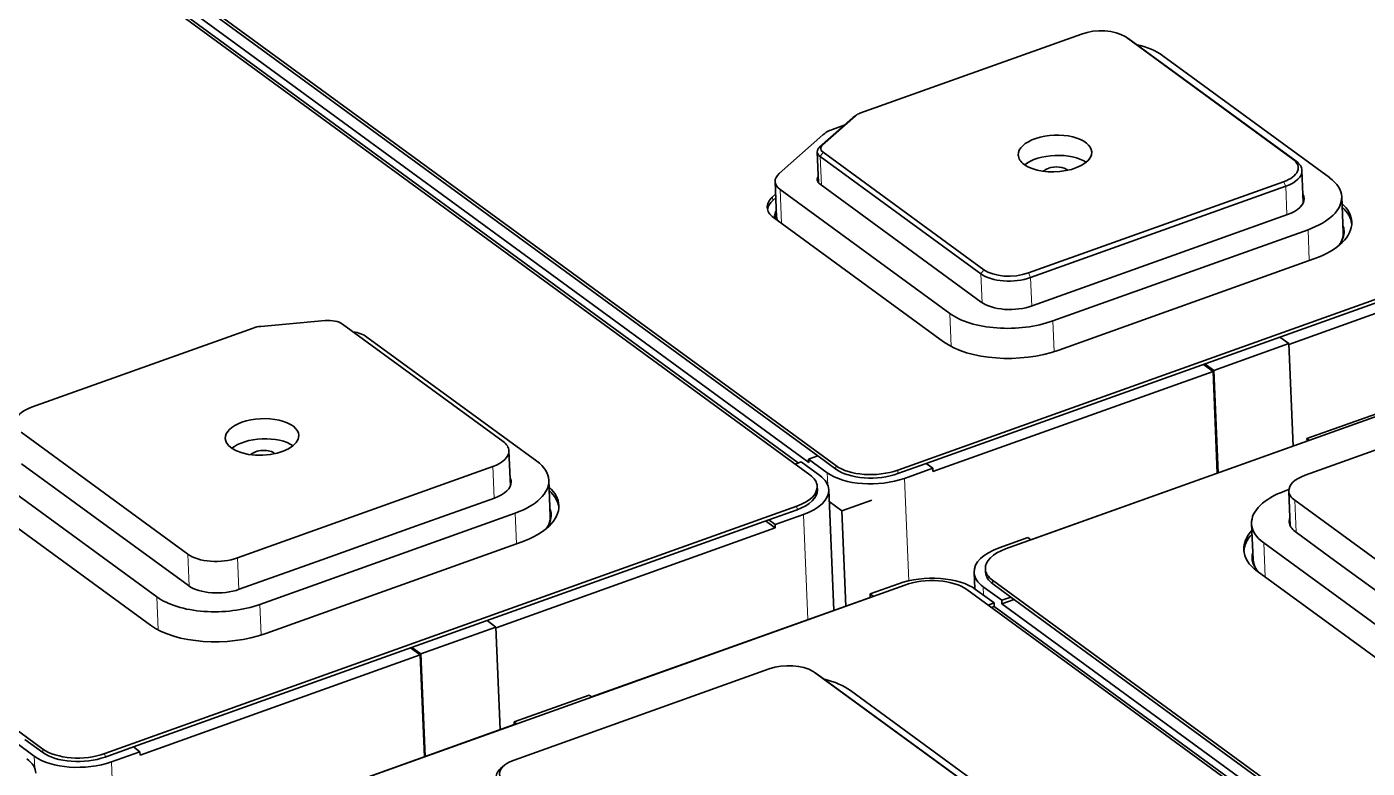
# Model space of a CAD drawing. Extents: x -1334 to -16, y -214 to 699.
# Drawn here: x -279.4 to -204.7, y 253.2 to 294.5 of the extents above; entities that cross this region are included whole.
import ezdxf

# ---------------------------------------------------------------- set-up
doc = ezdxf.new("R2010")
doc.units = 0

msp = doc.modelspace()

# ---------------------------------------------------------------- linework, layer by layer
at = {"color": 7, "lineweight": 35}
for p, q in [((-311.76, 326.725), (-234.283, 270.08)), ((-235.722, 269.566), (-313.199, 326.211)), ((-310.746, 325.795), (-235.281, 270.621)), ((-236.379, 270.228), (-311.667, 325.272)), ((-311.248, 325.422), (-235.783, 270.248)), ((-355.944, 310.928), (-278.466, 254.282)), ((-230.825, 269.828), (-192.263, 283.616)), ((-229.236, 270.199), (-193.836, 282.856)), ((-186.253, 279.222), (-224.815, 265.434)), ((-275.008, 254.031), (-236.446, 267.819)), ((-273.419, 254.401), (-238.019, 267.058)), ((-225.539, 263.687), (-148.061, 207.042)), ((-230.436, 263.424), (-268.998, 249.637)), ((-149.5, 206.527), (-226.978, 263.173)), ((-150.157, 207.19), (-225.445, 262.234)), ((-225.027, 262.384), (-149.561, 207.209)), ((-224.525, 262.757), (-149.059, 207.582))]:
    msp.add_line(p, q, dxfattribs=at)
at = {"color": 7, "lineweight": 35, "ltscale": 0.327888}
for p, q in [((-220.587, 294.136), (-232.937, 289.72)), ((-266.75, 277.749), (-279.1, 273.333))]:
    msp.add_line(p, q, dxfattribs=at)
at = {"color": 7, "lineweight": 35, "ltscale": 0.005021}
msp.add_line((-218.152, 293.992), (-217.984, 293.883), dxfattribs=at)
at = {"color": 7, "lineweight": 35, "ltscale": 0.287861}
for p, q in [((-208.802, 287.159), (-218.097, 293.954)), ((-208.627, 287.045), (-217.923, 293.841)), ((-216.058, 292.924), (-206.763, 286.129)), ((-279.679, 271.936), (-270.384, 265.14)), ((-272.11, 262.764), (-281.405, 269.56)), ((-281.763, 267.985), (-272.468, 261.189))]:
    msp.add_line(p, q, dxfattribs=at)
at = {"color": 7, "lineweight": 13, "ltscale": 0.005206}
for p, q in [((-218.097, 293.954), (-217.923, 293.841)), ((-208.802, 287.159), (-208.627, 287.045)), ((-235.493, 258.572), (-235.318, 258.458))]:
    msp.add_line(p, q, dxfattribs=at)
at = {"color": 7, "lineweight": 35, "ltscale": 0.060867}
for p, q in [((-233.355, 289.451), (-235.178, 287.836)), ((-233.19, 289.579), (-235.012, 287.965))]:
    msp.add_line(p, q, dxfattribs=at)
at = {"color": 7, "lineweight": 13, "ltscale": 0.005235}
for p, q in [((-233.19, 289.579), (-233.355, 289.451)), ((-235.012, 287.965), (-235.178, 287.836))]:
    msp.add_line(p, q, dxfattribs=at)
at = {"color": 7, "lineweight": 35, "ltscale": 0.00502}
for p, q in [((-233.163, 289.601), (-233.322, 289.478)), ((-235.548, 258.61), (-235.379, 258.5)), ((-252.713, 253.401), (-252.872, 253.278))]:
    msp.add_line(p, q, dxfattribs=at)
at = {"color": 7, "lineweight": 35, "ltscale": 0.080984}
msp.add_line((-237.429, 286.365), (-235.005, 288.514), dxfattribs=at)
at = {"color": 7, "lineweight": 35, "ltscale": 0.01744}
msp.add_line((-234.467, 288.813), (-233.81, 289.048), dxfattribs=at)
at = {"color": 7, "lineweight": 35, "ltscale": 0.043367}
msp.add_line((-235.313, 287.57), (-235.241, 285.837), dxfattribs=at)
at = {"color": 7, "lineweight": 13, "ltscale": 0.007069}
for p, q in [((-234.991, 287.546), (-235.151, 287.313)), ((-226.034, 280.997), (-226.194, 280.764))]:
    msp.add_line(p, q, dxfattribs=at)
at = {"color": 7, "lineweight": 35, "ltscale": 0.277396}
for p, q in [((-235.151, 287.313), (-226.194, 280.764)), ((-234.991, 287.546), (-226.034, 280.997)), ((-252.818, 271.421), (-261.775, 277.969)), ((-208.709, 268.149), (-199.751, 261.6)), ((-226.536, 252.023), (-235.493, 258.572)), ((-226.361, 251.91), (-235.318, 258.458))]:
    msp.add_line(p, q, dxfattribs=at)
at = {"color": 7, "lineweight": 13, "ltscale": 0.040201}
msp.add_line((-235.151, 287.313), (-235.083, 285.706), dxfattribs=at)
at = {"color": 7, "lineweight": 35, "ltscale": 0.044632}
msp.add_line((-208.302, 286.531), (-208.227, 284.747), dxfattribs=at)
at = {"color": 7, "lineweight": 35, "ltscale": 0.049865}
for p, q in [((-237.577, 283.92), (-237.661, 285.913)), ((-206.088, 285.062), (-206.005, 283.069))]:
    msp.add_line(p, q, dxfattribs=at)
at = {"color": 7, "lineweight": 35, "ltscale": 0.292894}
for p, q in [((-227.926, 278.562), (-237.384, 285.476)), ((-237.742, 283.901), (-228.285, 276.987)), ((-260.404, 277.245), (-250.947, 270.331)), ((-200.976, 258.858), (-210.434, 265.773)), ((-210.792, 264.198), (-201.335, 257.283)), ((-233.454, 257.542), (-223.997, 250.627))]:
    msp.add_line(p, q, dxfattribs=at)
at = {"color": 7, "lineweight": 13, "ltscale": 0.04742}
for p, q in [((-237.304, 283.581), (-237.384, 285.476)), ((-210.354, 263.877), (-210.434, 265.773))]:
    msp.add_line(p, q, dxfattribs=at)
at = {"color": 7, "lineweight": 35, "ltscale": 0.278243}
msp.add_line((-235.154, 285.759), (-226.17, 279.19), dxfattribs=at)
at = {"color": 7, "lineweight": 35, "ltscale": 0.377548}
for p, q in [((-223.544, 280.816), (-209.324, 285.901)), ((-223.427, 280.563), (-209.207, 285.647)), ((-223.334, 278.983), (-209.114, 284.068)), ((-207.966, 283.228), (-222.186, 278.144)), ((-221.853, 276.519), (-207.632, 281.603)), ((-193.909, 274.631), (-208.129, 269.546)), ((-267.618, 264.939), (-253.397, 270.023)), ((-252.149, 267.431), (-266.369, 262.346)), ((-266.036, 260.721), (-251.816, 265.805)), ((-237.983, 258.753), (-252.203, 253.669))]:
    msp.add_line(p, q, dxfattribs=at)
at = {"color": 7, "lineweight": 13, "ltscale": 0.006971}
msp.add_line((-209.324, 285.901), (-209.207, 285.647), dxfattribs=at)
at = {"color": 7, "lineweight": 13, "ltscale": 0.039758}
msp.add_line((-209.207, 285.647), (-209.14, 284.058), dxfattribs=at)
at = {"color": 7, "lineweight": 35, "ltscale": 0.005689}
for p, q in [((-237.631, 285.203), (-237.801, 285.052)), ((-237.622, 285.008), (-237.793, 284.857))]:
    msp.add_line(p, q, dxfattribs=at)
at = {"color": 7, "lineweight": 13, "ltscale": 0.004878}
for p, q in [((-237.801, 285.052), (-237.793, 284.857)), ((-230.825, 269.828), (-230.817, 269.633)), ((-236.446, 267.819), (-236.438, 267.624)), ((-225.539, 263.687), (-225.531, 263.492)), ((-278.466, 254.282), (-278.458, 254.087)), ((-275.008, 254.031), (-275, 253.836))]:
    msp.add_line(p, q, dxfattribs=at)
at = {"color": 7, "lineweight": 13, "ltscale": 0.043001}
for p, q in [((-207.893, 281.51), (-207.966, 283.228)), ((-252.149, 267.431), (-252.077, 265.712))]:
    msp.add_line(p, q, dxfattribs=at)
at = {"color": 7, "lineweight": 35, "ltscale": 0.413167}
for p, q in [((-209.028, 276.837), (-193.467, 282.402)), ((-253.212, 261.04), (-237.65, 266.604))]:
    msp.add_line(p, q, dxfattribs=at)
at = {"color": 7, "lineweight": 13, "ltscale": 0.040166}
msp.add_line((-226.194, 280.764), (-226.126, 279.159), dxfattribs=at)
at = {"color": 7, "lineweight": 13, "ltscale": 0.00697}
msp.add_line((-223.544, 280.816), (-223.427, 280.563), dxfattribs=at)
at = {"color": 7, "lineweight": 13, "ltscale": 0.039755}
msp.add_line((-223.427, 280.563), (-223.36, 278.974), dxfattribs=at)
at = {"color": 7, "lineweight": 35, "ltscale": 0.090148}
msp.add_line((-262.727, 278.162), (-266.318, 277.841), dxfattribs=at)
at = {"color": 7, "lineweight": 13, "ltscale": 0.046127}
for p, q in [((-227.849, 276.718), (-227.926, 278.562)), ((-272.11, 262.764), (-272.032, 260.921))]:
    msp.add_line(p, q, dxfattribs=at)
at = {"color": 7, "lineweight": 13, "ltscale": 0.042853}
for p, q in [((-222.186, 278.144), (-222.114, 276.431)), ((-266.297, 260.634), (-266.369, 262.346))]:
    msp.add_line(p, q, dxfattribs=at)
at = {"color": 7, "lineweight": 35, "ltscale": 0.015452}
for p, q in [((-209.03, 276.88), (-209.529, 277.245)), ((-213.712, 275.749), (-213.213, 275.385)), ((-253.214, 261.082), (-253.712, 261.447)), ((-257.895, 259.952), (-257.396, 259.587))]:
    msp.add_line(p, q, dxfattribs=at)
at = {"color": 7, "lineweight": 35, "ltscale": 0.111043}
for p, q in [((-213.213, 275.385), (-209.03, 276.88)), ((-203.84, 273.085), (-208.023, 271.59)), ((-257.396, 259.587), (-253.214, 261.082))]:
    msp.add_line(p, q, dxfattribs=at)
at = {"color": 7, "lineweight": 35, "ltscale": 0.143028}
for p, q in [((-209.03, 276.88), (-208.79, 271.164)), ((-257.396, 259.587), (-257.155, 253.871))]:
    msp.add_line(p, q, dxfattribs=at)
at = {"color": 7, "lineweight": 35, "ltscale": 0.01668}
for p, q in [((-213.258, 275.325), (-213.797, 275.719)), ((-237.65, 266.604), (-238.188, 266.998)), ((-257.441, 259.528), (-257.98, 259.921))]:
    msp.add_line(p, q, dxfattribs=at)
at = {"color": 7, "lineweight": 35, "ltscale": 0.414414}
msp.add_line((-228.867, 269.744), (-213.258, 275.325), dxfattribs=at)
at = {"color": 7, "lineweight": 35, "ltscale": 0.141927}
for p, q in [((-213.019, 269.653), (-213.258, 275.325)), ((-257.202, 253.855), (-257.441, 259.528))]:
    msp.add_line(p, q, dxfattribs=at)
at = {"color": 7, "lineweight": 35, "ltscale": 0.142992}
msp.add_line((-212.972, 269.67), (-213.213, 275.385), dxfattribs=at)
at = {"color": 7, "lineweight": 35, "ltscale": 0.409909}
for p, q in [((-207.969, 271.459), (-223.409, 265.938)), ((-252.153, 255.661), (-267.592, 250.141))]:
    msp.add_line(p, q, dxfattribs=at)
at = {"color": 7, "lineweight": 35, "ltscale": 0.004318}
for p, q in [((-208.023, 271.59), (-207.883, 271.488)), ((-252.206, 255.792), (-252.066, 255.69))]:
    msp.add_line(p, q, dxfattribs=at)
at = {"color": 7, "lineweight": 35, "ltscale": 0.003706}
msp.add_line((-208.016, 271.442), (-208.023, 271.59), dxfattribs=at)
at = {"color": 7, "lineweight": 35, "ltscale": 0.048969}
msp.add_line((-252.493, 270.907), (-252.41, 268.95), dxfattribs=at)
at = {"color": 7, "lineweight": 35, "ltscale": 0.013547}
for p, q in [((-235.281, 270.621), (-235.791, 270.438)), ((-225.035, 262.574), (-224.525, 262.757))]:
    msp.add_line(p, q, dxfattribs=at)
at = {"color": 7, "lineweight": 35, "ltscale": 0.032004}
for p, q in [((-235.791, 270.438), (-234.758, 269.683)), ((-226.068, 263.33), (-225.035, 262.574)), ((-279.974, 254.641), (-278.941, 253.885))]:
    msp.add_line(p, q, dxfattribs=at)
at = {"color": 7, "lineweight": 35, "ltscale": 0.00477}
for p, q in [((-235.783, 270.248), (-235.791, 270.438)), ((-228.867, 269.744), (-228.875, 269.935)), ((-237.65, 266.604), (-237.658, 266.794)), ((-232.361, 262.737), (-232.369, 262.928)), ((-225.445, 262.234), (-225.453, 262.425)), ((-225.027, 262.384), (-225.035, 262.574)), ((-273.05, 253.947), (-273.058, 254.137))]:
    msp.add_line(p, q, dxfattribs=at)
at = {"color": 7, "lineweight": 35, "ltscale": 0.031157}
for p, q in [((-235.281, 270.621), (-234.275, 269.885)), ((-225.531, 263.492), (-224.525, 262.757)), ((-279.464, 254.823), (-278.458, 254.087))]:
    msp.add_line(p, q, dxfattribs=at)
at = {"color": 7, "lineweight": 35, "ltscale": 0.059265}
for p, q in [((-279.648, 270.188), (-277.734, 268.789)), ((-272.267, 264.791), (-270.353, 263.392))]:
    msp.add_line(p, q, dxfattribs=at)
at = {"color": 7, "lineweight": 13, "ltscale": 0.044095}
msp.add_line((-253.397, 270.023), (-253.323, 268.261), dxfattribs=at)
at = {"color": 7, "lineweight": 35, "ltscale": 0.008939}
for p, q in [((-236.209, 270.289), (-236.546, 270.168)), ((-225.79, 262.304), (-225.453, 262.425))]:
    msp.add_line(p, q, dxfattribs=at)
at = {"color": 7, "lineweight": 35, "ltscale": 0.032003}
for p, q in [((-235.176, 269.533), (-236.209, 270.289)), ((-225.453, 262.425), (-226.486, 263.18))]:
    msp.add_line(p, q, dxfattribs=at)
at = {"color": 7, "lineweight": 13, "ltscale": 0.01706}
for p, q in [((-234.758, 269.683), (-234.729, 269.001)), ((-278.941, 253.885), (-278.912, 253.203))]:
    msp.add_line(p, q, dxfattribs=at)
at = {"color": 7, "lineweight": 13, "ltscale": 0.004879}
msp.add_line((-234.283, 270.08), (-234.275, 269.885), dxfattribs=at)
at = {"color": 7, "lineweight": 35, "ltscale": 0.041974}
for p, q in [((-230.817, 269.633), (-229.236, 270.199)), ((-230.788, 263.493), (-232.369, 262.928)), ((-274.639, 253.572), (-273.058, 254.137))]:
    msp.add_line(p, q, dxfattribs=at)
at = {"color": 7, "lineweight": 35, "ltscale": 0.041975}
for p, q in [((-230.456, 269.37), (-228.875, 269.935)), ((-238.019, 267.058), (-236.438, 267.624)), ((-237.658, 266.794), (-236.077, 267.36)), ((-223.586, 266.068), (-225.167, 265.503)), ((-275, 253.836), (-273.419, 254.401))]:
    msp.add_line(p, q, dxfattribs=at)
at = {"color": 7, "lineweight": 35, "ltscale": 0.011176}
for p, q in [((-228.875, 269.935), (-229.236, 270.199)), ((-238.019, 267.058), (-237.658, 266.794)), ((-273.058, 254.137), (-273.419, 254.401))]:
    msp.add_line(p, q, dxfattribs=at)
at = {"color": 7, "lineweight": 35, "ltscale": 0.049866}
for p, q in [((-250.272, 269.264), (-250.188, 267.272)), ((-211.109, 266.839), (-211.025, 264.846))]:
    msp.add_line(p, q, dxfattribs=at)
at = {"color": 7, "lineweight": 35, "ltscale": 0.004879}
msp.add_line((-235.315, 268.923), (-235.307, 268.728), dxfattribs=at)
at = {"color": 7, "lineweight": 13, "ltscale": 0.142909}
for p, q in [((-230.215, 263.658), (-230.456, 269.37)), ((-274.399, 247.861), (-274.639, 253.572))]:
    msp.add_line(p, q, dxfattribs=at)
at = {"color": 7, "lineweight": 35, "ltscale": 0.033866}
for p, q in [((-276.641, 267.989), (-277.734, 268.789)), ((-272.267, 264.791), (-273.36, 265.591)), ((-205.67, 264.202), (-206.764, 265.002))]:
    msp.add_line(p, q, dxfattribs=at)
at = {"color": 7, "lineweight": 35, "ltscale": 0.077731}
for p, q in [((-256.225, 267.223), (-253.297, 268.27)), ((-267.517, 263.186), (-264.59, 264.232))]:
    msp.add_line(p, q, dxfattribs=at)
at = {"color": 7, "lineweight": 35, "ltscale": 0.168174}
msp.add_line((-234.387, 262.013), (-234.67, 268.734), dxfattribs=at)
at = {"color": 7, "lineweight": 35, "ltscale": 0.044417}
for p, q in [((-233.937, 267.556), (-232.264, 268.154)), ((-256.225, 267.223), (-257.898, 266.625)), ((-262.917, 264.831), (-264.59, 264.232))]:
    msp.add_line(p, q, dxfattribs=at)
at = {"color": 7, "lineweight": 35, "ltscale": 0.005343}
msp.add_line((-209.232, 268.673), (-209.03, 268.745), dxfattribs=at)
at = {"color": 7, "lineweight": 35, "ltscale": 0.04896}
msp.add_line((-209.034, 268.662), (-208.951, 266.706), dxfattribs=at)
at = {"color": 7, "lineweight": 13, "ltscale": 0.044537}
msp.add_line((-208.709, 268.149), (-208.634, 266.369), dxfattribs=at)
at = {"color": 7, "lineweight": 35, "ltscale": 0.101599}
msp.add_line((-276.641, 267.989), (-273.36, 265.591), dxfattribs=at)
at = {"color": 7, "lineweight": 35, "ltscale": 0.02183}
msp.add_line((-234.642, 268.072), (-233.937, 267.556), dxfattribs=at)
at = {"color": 7, "lineweight": 35, "ltscale": 0.132683}
msp.add_line((-233.714, 262.254), (-233.937, 267.556), dxfattribs=at)
at = {"color": 7, "lineweight": 13, "ltscale": 0.146734}
msp.add_line((-236.077, 267.36), (-235.83, 261.496), dxfattribs=at)
at = {"color": 7, "lineweight": 35, "ltscale": 0.133252}
msp.add_line((-262.917, 264.831), (-257.898, 266.625), dxfattribs=at)
at = {"color": 7, "lineweight": 35, "ltscale": 0.005546}
msp.add_line((-223.407, 265.937), (-223.586, 266.068), dxfattribs=at)
at = {"color": 7, "lineweight": 35, "ltscale": 0.059266}
msp.add_line((-208.677, 266.401), (-206.764, 265.002), dxfattribs=at)
at = {"color": 7, "lineweight": 13, "ltscale": 0.044502}
msp.add_line((-270.384, 265.14), (-270.309, 263.361), dxfattribs=at)
at = {"color": 7, "lineweight": 13, "ltscale": 0.04409}
msp.add_line((-267.618, 264.939), (-267.544, 263.177), dxfattribs=at)
at = {"color": 7, "lineweight": 35, "ltscale": 0.022869}
msp.add_line((-226.536, 263.215), (-226.574, 264.129), dxfattribs=at)
at = {"color": 7, "lineweight": 35, "ltscale": 0.004878}
msp.add_line((-225.945, 264.33), (-225.937, 264.135), dxfattribs=at)
at = {"color": 7, "lineweight": 35, "ltscale": 0.101598}
msp.add_line((-205.67, 264.202), (-202.39, 261.803), dxfattribs=at)
at = {"color": 7, "lineweight": 35, "ltscale": 0.005547}
msp.add_line((-232.369, 262.928), (-232.19, 262.797), dxfattribs=at)
at = {"color": 7, "lineweight": 13, "ltscale": 0.011755}
msp.add_line((-226.048, 262.86), (-226.068, 263.33), dxfattribs=at)
at = {"color": 7, "lineweight": 35, "ltscale": 0.412162}
msp.add_line((-232.361, 262.737), (-247.885, 257.187), dxfattribs=at)
at = {"color": 7, "lineweight": 35, "ltscale": 0.004434}
msp.add_line((-225.445, 262.234), (-225.612, 262.174), dxfattribs=at)
at = {"color": 7, "lineweight": 35, "ltscale": 0.018053}
msp.add_line((-225.027, 262.384), (-224.347, 262.627), dxfattribs=at)
at = {"color": 7, "lineweight": 35, "ltscale": 0.142991}
msp.add_line((-252.973, 255.368), (-253.214, 261.082), dxfattribs=at)
at = {"color": 7, "lineweight": 35, "ltscale": 0.414415}
msp.add_line((-273.05, 253.947), (-257.441, 259.528), dxfattribs=at)
at = {"color": 7, "lineweight": 35, "ltscale": 0.111044}
msp.add_line((-248.023, 257.288), (-252.206, 255.792), dxfattribs=at)
at = {"color": 7, "lineweight": 35, "ltscale": 0.004319}
msp.add_line((-247.884, 257.186), (-248.023, 257.288), dxfattribs=at)
at = {"color": 7, "lineweight": 35, "ltscale": 0.003742}
msp.add_line((-252.206, 255.792), (-252.2, 255.643), dxfattribs=at)
at = {"color": 7, "lineweight": 35}
msp.add_arc((-222.229, 286.01), 0.669, 107.31274, 134.71297, dxfattribs=at)
for centre, major_axis, start_param, end_param in [((-219.603, 293.416), (1.798, 0.076), 0.611638, 2.128775), ((-219.603, 293.416), (1.798, 0.076), 0.557978, 0.611638), ((-219.596, 293.243), (-1.998, -0.084), 3.699571, 3.75323), ((-219.53, 291.683), (-4.146, -0.175), 3.699571, 4.190477), ((-232.492, 289.227), (0.999, 0.042), 2.529976, 2.592422), ((-232.499, 289.4), (-0.799, -0.034), 5.671569, 5.734013), ((-232.499, 289.4), (-0.799, -0.034), 5.270367, 5.671569), ((-233.538, 288.133), (1.699, 0.072), 2.128775, 2.592422), ((-222.065, 287.476), (2.048, 0.086), 0.000115, 3.141708), ((-234.314, 287.612), (-0.999, -0.042), 5.734015, 6.283131), ((-234.314, 287.612), (-0.999, -0.042), 6.283131, 6.841164), ((-234.322, 287.785), (0.799, 0.034), 2.592422, 3.699571), ((-222.065, 287.476), (2.048, 0.086), 3.141708, 3.699571), ((-222.065, 287.476), (2.048, 0.086), 3.699571, 6.2833), ((-222.018, 286.35), (2.048, 0.086), 0.58505, 2.556542), ((-210.308, 286.62), (1.798, 0.076), 5.270367, 6.841164), ((-210.3, 286.447), (-1.998, -0.084), 3.141708, 3.699571), ((-235.962, 285.985), (1.699, 0.072), 2.592422, 3.141539), ((-234.318, 286.058), (-0.999, -0.042), 5.909816, 6.283131), ((-222.018, 286.35), (0.749, 0.032), 0.452996, 2.128775), ((-210.3, 286.447), (-1.998, -0.084), 2.128775, 3.141708), ((-210.235, 284.887), (-4.146, -0.175), 3.141708, 3.699571), ((-235.962, 285.985), (1.699, 0.072), 3.141539, 3.699571), ((-234.318, 286.058), (-0.999, -0.042), 6.283131, 6.841164), ((-235.902, 284.559), (2.198, 0.093), 2.592422, 3.141539), ((-235.894, 284.365), (2.198, 0.093), 2.592422, 3.052416), ((-210.235, 284.887), (-2.048, -0.086), 2.128775, 3.141708), ((-210.235, 284.887), (-2.048, -0.086), 3.141708, 3.362921), ((-210.235, 284.887), (-4.146, -0.175), 2.128775, 3.141708), ((-210.175, 283.462), (4.646, 0.196), 0.000115, 0.468001), ((-235.902, 284.559), (2.198, 0.093), 3.141539, 3.699571), ((-236.187, 284.074), (-1.499, -0.063), 5.906551, 6.283131), ((-236.187, 284.074), (-1.499, -0.063), 6.283131, 6.551933), ((-236.176, 283.814), (1.499, 0.063), 2.764958, 2.966535), ((-235.878, 283.992), (1.699, 0.072), 3.141539, 3.347924), ((-210.167, 283.267), (4.646, 0.196), 0.042151, 0.468001), ((-210.175, 283.462), (4.646, 0.196), 5.270367, 6.2833), ((-210.155, 282.981), (-4.196, -0.177), 2.756774, 3.141708), ((-210.155, 282.981), (-4.196, -0.177), 3.141708, 3.295902), ((-210.144, 282.721), (4.196, 0.177), 0.062239, 0.154309), ((-210.151, 282.894), (4.146, 0.175), 6.012029, 6.2833), ((-224.528, 281.536), (1.798, 0.076), 3.699571, 5.270367), ((-224.521, 281.362), (-1.998, -0.084), 0.557978, 2.128775), ((-224.455, 279.803), (-2.048, -0.086), 0.557978, 2.128775), ((-262.612, 277.67), (0.999, 0.042), 0.557978, 1.665127), ((-224.455, 279.803), (-4.146, -0.175), 0.557978, 2.128775), ((-266.203, 277.349), (0.999, 0.042), 1.665127, 2.128775), ((-261.826, 276.737), (1.699, 0.072), 0.557978, 1.167008), ((-224.395, 278.378), (4.646, 0.196), 3.699571, 5.270367), ((-278.006, 272.534), (1.998, 0.084), 2.128775, 3.141708), ((-266.249, 271.678), (2.048, 0.086), 0.000115, 2.128775), ((-266.249, 271.678), (2.048, 0.086), 2.128775, 3.141708), ((-266.249, 271.678), (2.048, 0.086), 3.141708, 6.2833), ((-266.201, 270.552), (2.048, 0.086), 0.58505, 2.556542), ((-254.491, 270.823), (1.998, 0.084), 0.000115, 0.557978), ((-266.201, 270.552), (0.749, 0.032), 0.453039, 2.688553), ((-254.491, 270.823), (1.998, 0.084), 5.270367, 6.2833), ((-254.418, 269.09), (-4.146, -0.175), 3.141708, 3.699571), ((-232.156, 270.613), (3.107, 0.131), 3.699571, 5.270367), ((-232.192, 270.828), (2.498, 0.105), 3.699571, 5.270367), ((-232.184, 270.633), (-2.498, -0.105), 0.557978, 2.128775), ((-254.418, 269.09), (2.048, 0.086), 5.270367, 6.2833), ((-254.418, 269.09), (2.048, 0.086), 0.000115, 0.221328), ((-254.418, 269.09), (-4.146, -0.175), 2.128775, 3.141708), ((-237.813, 268.818), (2.498, 0.105), 5.270367, 6.2833), ((-237.813, 268.818), (2.498, 0.105), 0.000115, 0.557978), ((-237.777, 268.603), (3.107, 0.131), 0.000115, 0.557978), ((-207.036, 268.747), (1.998, 0.084), 2.128775, 3.141708), ((-254.358, 267.664), (4.646, 0.196), 0.000115, 0.468001), ((-254.35, 267.469), (4.646, 0.196), 0.042151, 0.468001), ((-237.805, 268.623), (-2.498, -0.105), 2.128775, 3.141708), ((-237.777, 268.603), (3.107, 0.131), 5.270367, 6.2833), ((-206.963, 267.014), (-4.146, -0.175), 5.270367, 6.2833), ((-207.036, 268.747), (1.998, 0.084), 3.141708, 3.699571), ((-254.358, 267.664), (4.646, 0.196), 5.270367, 6.2833), ((-254.338, 267.183), (-4.196, -0.177), 3.141708, 3.295902), ((-254.327, 266.923), (-4.196, -0.177), 3.203832, 3.295902), ((-254.338, 267.183), (-4.196, -0.177), 2.756774, 3.141708), ((-254.334, 267.097), (4.146, 0.175), 6.012029, 6.2833), ((-206.963, 267.014), (-4.146, -0.175), 0.000115, 0.557978), ((-206.963, 267.014), (2.048, 0.086), 2.92044, 3.141708), ((-206.963, 267.014), (2.048, 0.086), 3.141708, 3.699571), ((-206.903, 265.588), (4.646, 0.196), 2.673593, 3.141708), ((-206.894, 265.393), (4.646, 0.196), 2.673593, 3.099443), ((-223.467, 264.26), (3.107, 0.131), 2.128775, 3.141708), ((-223.448, 264.435), (2.498, 0.105), 2.128775, 3.141708), ((-206.903, 265.588), (4.646, 0.196), 3.141708, 3.699571), ((-206.882, 265.108), (-4.196, -0.177), 6.128724, 6.2833), ((-268.711, 265.738), (-1.998, -0.084), 0.557978, 2.128775), ((-206.882, 265.108), (-4.196, -0.177), 0.000115, 0.38621), ((-206.871, 264.848), (-4.196, -0.177), 6.128724, 6.220938), ((-206.879, 265.021), (4.146, 0.175), 3.141708, 3.41272), ((-229.088, 262.25), (3.107, 0.131), 0.557978, 2.128775), ((-229.069, 262.425), (2.498, 0.105), 0.557978, 2.128775), ((-223.467, 264.26), (3.107, 0.131), 3.141708, 3.699571), ((-223.448, 264.435), (2.498, 0.105), 3.141708, 3.699571), ((-223.439, 264.24), (-2.498, -0.105), 0.000115, 0.557978), ((-268.638, 264.005), (2.048, 0.086), 3.699571, 5.270367), ((-268.638, 264.005), (-4.146, -0.175), 0.557978, 2.128775), ((-268.578, 262.58), (4.646, 0.196), 3.699571, 5.270367), ((-236.999, 258.033), (1.798, 0.076), 0.611638, 2.128775), ((-236.999, 258.033), (1.798, 0.076), 0.557978, 0.611638), ((-236.991, 257.86), (-1.998, -0.084), 3.699571, 3.75323), ((-236.926, 256.301), (-4.146, -0.175), 3.699571, 4.190477), ((-276.375, 255.03), (2.498, 0.105), 3.699571, 5.270367), ((-276.367, 254.835), (-2.498, -0.105), 0.557978, 2.128775), ((-281.961, 252.805), (3.107, 0.131), 0.000115, 0.557978), ((-276.339, 254.815), (3.107, 0.131), 3.699571, 5.270367), ((-251.212, 252.776), (-1.998, -0.084), 5.671559, 6.2833), ((-251.219, 252.949), (1.798, 0.076), 2.529966, 3.699571), ((-251.219, 252.949), (1.798, 0.076), 2.128775, 2.529966)]:
    msp.add_ellipse(centre, major_axis=major_axis, ratio=0.497921, start_param=start_param, end_param=end_param, dxfattribs=at)

doc.saveas('drawing.dxf')
